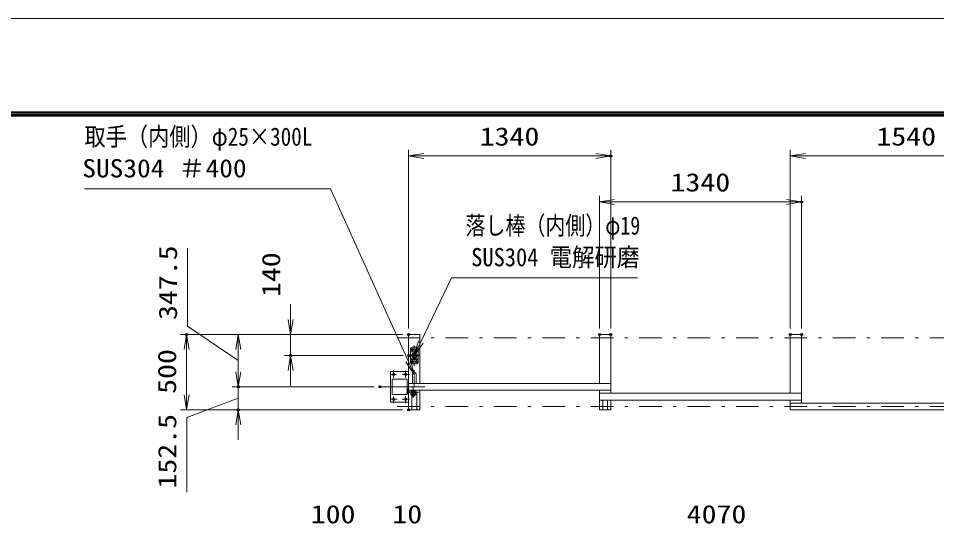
# Model space of a CAD drawing. Units: millimetres at full size. Extents: x -11880 to 11880, y -8400 to 8400.
# Drawn here: x -3909 to 2179, y 5034 to 8400 of the extents above; entities that cross this region are included whole.
import ezdxf
from ezdxf.enums import TextEntityAlignment as Align

# ---------------------------------------------------------------- set-up
doc = ezdxf.new("R2010")
doc.units = ezdxf.units.MM
doc.header["$LTSCALE"] = 30
doc.header["$PDMODE"] = 32
doc.header["$PDSIZE"] = 15
for name, pattern in [('USER1', [10.7, 5, -2.5, 0.7, -2.5]), ('USER2', [2.7, 2, -0.7]), ('USER3', [9, 6, -0.75, 1.5, -0.75]), ('USER4', [160, 100, -20, 20, -20])]:
    doc.linetypes.add(name, pattern=pattern)
for name, color, linetype, lineweight in [('0-0_D-TTL', 7, 'Continuous', 18), ('0-2_外形線', 7, 'Continuous', 18), ('0-3_寸法線', 3, 'Continuous', 18), ('0-4_0', 7, 'Continuous', 18), ('0-8_軸線', 6, 'USER1', 18), ('0-9_01', 4, 'Continuous', 18), ('0-A_隠れ線', 4, 'USER2', 18)]:
    doc.layers.add(name, color=color, linetype=linetype, lineweight=lineweight)
doc.layers.add('0-5_DEFPOINTS', color=7, linetype='Continuous')
doc.styles.add('ＭＳ ゴシック', font='')
doc.styles.get('ＭＳ ゴシック').set_extended_font_data('MS Gothic')

# ---------------------------------------------------------------- blocks, each defined once
blk = doc.blocks.new('A$C4093506B')
at = {"layer": '0-2_外形線'}
for p, q in [((-373.3, 0), (376.7, 0)), ((-373.3, -1755), (-373.3, 0)), ((376.7, -1755), (376.7, 0))]:
    blk.add_line(p, q, dxfattribs=at)
blk.add_arc((1.7, -1755), 375, 180, 0, dxfattribs=at)
at = {"layer": '0-8_軸線', "linetype": 'USER3'}
blk.add_line((1.7, 532.5), (1.7, -2662.5), dxfattribs=at)
blk = doc.blocks.new('PROFSP00FOS256')
at = {"layer": '0-2_外形線'}
blk.add_lwpolyline([(0, -225.2), (195, -112.6), (195, 112.6), (0, 225.2), (-195, 112.6), (-195, -112.6)], close=True, dxfattribs=at)
for start, end in [(0, 180), (180, 0)]:
    blk.add_arc((0, 0), 195, start, end, dxfattribs=at)
at = {"layer": '0-8_軸線'}
for p, q in [((-243.2, 0), (243.2, 0)), ((0, 243.2), (0, -243.2))]:
    blk.add_line(p, q, dxfattribs=at)
blk = doc.blocks.new('_OPEN')
at = {"layer": '0-4_0'}
blk.add_line((0, 0), (-30, 0), dxfattribs=at)
blk.add_lwpolyline([(-30, 5), (0, 0), (-30, -5)], dxfattribs=at)
blk = doc.blocks.new('S167')
at = {"layer": '0-3_寸法線'}
for points in [[(9809665.9, -25597459.7), (9772679.5, -25597459.7), (9766554.5, -25610241.8), (9765258.1, -25612947.2)], [(9766103.6, -25610025.7), (9765258.1, -25612947.2), (9767005.4, -25610457.8)]]:
    blk.add_lwpolyline(points, dxfattribs=at)
at = {"layer": '0-3_寸法線', "color": 254, "style": 'ＭＳ ゴシック'}
for s, width, p in [('落し棒（内側）φ19', 0.8, (9775451.5, -25589969.2)), ('SUS304 電解研磨', 0.9, (9776574.7, -25596269.2))]:
    blk.add_text(s, height=3637, dxfattribs=dict(at, width=width)).set_placement(p, align=Align.BOTTOM_LEFT)
blk = doc.blocks.new('S177')
at = {"layer": '0-3_寸法線'}
for points in [[(9699663.6, -25579765), (9748602, -25579765), (9764026, -25614006.9), (9765258.1, -25616742.2)], [(9763570.1, -25614212.2), (9765258.1, -25616742.2), (9764481.9, -25613801.5)]]:
    blk.add_lwpolyline(points, dxfattribs=at)
at = {"layer": '0-3_寸法線', "color": 254, "style": 'ＭＳ ゴシック'}
for s, width, p in [('取手（内側）φ25×300L', 0.85, (9699663.6, -25572274.4)), ('SUS304 ＃400', 1.1, (9699231.6, -25578574.4))]:
    blk.add_text(s, height=3637, dxfattribs=dict(at, width=width)).set_placement(p, align=Align.BOTTOM_LEFT)

msp = doc.modelspace()

# ---------------------------------------------------------------- linework, layer by layer
at = {"layer": '0-0_D-TTL'}
for points in [[(-11879.6, -8399.67), (11880.4, -8399.67), (11880.4, 8400.33), (-11879.6, 8400.33)], [(-11115.88, 7779.76), (11116.69, 7779.76), (11116.69, -7777.38), (-11115.88, -7777.38)], [(-11108.81, 7772.69), (11109.62, 7772.69), (11109.62, -7770.31), (-11108.81, -7770.31)], [(-11101.74, 7765.62), (11102.55, 7765.62), (11102.55, -7763.24), (-11101.74, -7763.24)], [(-11094.67, 7758.55), (11095.47, 7758.55), (11095.47, -7756.17), (-11094.67, -7756.17)], [(-11087.6, 7751.48), (11088.4, 7751.48), (11088.4, -7749.09), (-11087.6, -7749.09)]]:
    msp.add_lwpolyline(points, close=True, dxfattribs=at)
at = {"layer": '0-2_外形線'}
for p, q in [((-1321.42, 6302.74), (-1321.42, 5922.24)), ((-1321.42, 6302.74), (-1246.42, 6302.74)), ((-1246.42, 6302.74), (-1246.42, 5977.74)), ((-56.42, 6302.74), (18.58, 6302.74)), ((-56.42, 6302.74), (-56.42, 5977.74)), ((18.58, 5912.74), (18.58, 6302.74)), ((1283.58, 5847.74), (1283.58, 6302.74)), ((-1268.92, 6217.74), (-1298.92, 6217.74)), ((-1308.92, 6207.74), (-1308.92, 6117.74)), ((-1258.92, 6187.74), (-1308.92, 6187.74)), ((-1258.92, 6117.74), (-1258.92, 6207.74)), ((-1258.92, 6137.74), (-1308.92, 6137.74)), ((-1298.92, 6107.74), (-1268.92, 6107.74)), ((18.58, 5977.74), (-1321.42, 5977.74)), ((-1328.42, 5946.24), (-1331.42, 5946.24)), ((-1328.42, 5921.43), (-1328.42, 5946.24)), ((-1267.02, 5922.24), (-1325.42, 5922.24)), ((-1267.42, 5919.24), (-1325.42, 5919.24)), ((-1321.42, 5932.74), (18.58, 5932.74)), ((-1321.42, 5911.77), (-1321.42, 5802.74)), ((-1304.42, 5905.74), (-1304.42, 5914.74)), ((-1302.92, 5923.74), (-1302.92, 5928.74)), ((-1277.92, 5923.74), (-1302.92, 5923.74)), ((-1296.42, 5922.24), (-1296.42, 5923.74)), ((-1284.42, 5916.74), (-1296.42, 5916.74)), ((-1284.42, 5912.45), (-1296.42, 5912.45)), ((-1284.42, 5922.24), (-1284.42, 5923.74)), ((-1284.42, 5916.74), (-1284.42, 5919.24)), ((-1278.42, 5916.74), (-1284.42, 5916.74)), ((-1277.92, 5928.74), (-1277.92, 5923.74)), ((-1276.42, 5905.74), (-1276.42, 5914.74)), ((-1275.42, 5928.74), (-1275.42, 5932.74)), ((-1267.92, 5802.74), (-1267.92, 5919.24)), ((-1267.42, 5919.24), (-1259.69, 5917.17)), ((-1258.91, 5920.06), (-1267.02, 5922.24)), ((-1259.69, 5917.17), (-1258.91, 5920.06)), ((-1246.42, 5825.24), (-1246.42, 5932.74)), ((-56.42, 5802.74), (-56.42, 5932.74)), ((-56.42, 5912.74), (1283.58, 5912.74)), ((-1299.92, 5802.74), (-1299.92, 5895.45)), ((-56.42, 5867.74), (1283.58, 5867.74)), ((-34.92, 5867.74), (-34.92, 5802.74)), ((-2.92, 5867.74), (-2.92, 5802.74)), ((18.58, 5802.74), (18.58, 5867.74)), ((1208.58, 5802.74), (1208.58, 5867.74)), ((2748.58, 5847.74), (1208.58, 5847.74)), ((-1321.42, 5802.74), (-1246.42, 5802.74)), ((-1246.42, 5825.24), (-1246.42, 5802.74)), ((-56.42, 5802.74), (18.58, 5802.74)), ((1208.58, 5802.74), (2748.58, 5802.74))]:
    msp.add_line(p, q, dxfattribs=at)
for points in [[(1208.58, 5912.74), (1208.58, 6302.74), (1283.58, 6302.74)], [(-1275.42, 5928.74), (-1305.42, 5928.74), (-1305.42, 5932.74)], [(-1302.42, 5916.74), (-1296.42, 5916.74), (-1296.42, 5919.24)]]:
    msp.add_lwpolyline(points, dxfattribs=at)
for centre, radius in [((-1283.92, 6162.74), 17.5), ((-1325.42, 5916.24), 3)]:
    msp.add_circle(centre, radius, dxfattribs=at)
for centre, radius, start, end in [((-1298.92, 6207.74), 10, 90, 180), ((-1268.92, 6207.74), 10, 0, 90), ((-1298.92, 6117.74), 10, 180, 270), ((-1268.92, 6117.74), 10, 270, 0), ((-1325.42, 5916.24), 6, 89.99999, 30), ((-1302.42, 5914.74), 2, 90, 180), ((-1290.42, 5905.74), 14, 180, 0), ((-1290.42, 5905.74), 9, 131.8103, 48.1897), ((-1278.42, 5914.74), 2, 0, 90)]:
    msp.add_arc(centre, radius, start, end, dxfattribs=at)
at = {"layer": '0-3_寸法線'}
for p, q in [((-1321.42, 6342.74), (-1321.42, 7527.1)), ((18.58, 6342.74), (18.58, 7527.1)), ((1208.58, 6342.74), (1208.58, 7527.1)), ((-1321.42, 7487.1), (18.58, 7487.1)), ((1208.58, 7487.1), (2748.58, 7487.1)), ((-56.42, 6342.74), (-56.42, 7222.74)), ((1283.58, 6342.74), (1283.58, 7222.74)), ((-56.42, 7182.74), (1283.58, 7182.74)), ((-2103.9, 6402.74), (-2103.9, 6502.74)), ((-1361.42, 6302.74), (-2833.99, 6302.74)), ((-2793.99, 5802.74), (-2793.99, 6302.74)), ((-1361.42, 6302.74), (-2490.51, 6302.74)), ((-2450.51, 6302.74), (-2450.51, 5955.24)), ((-1361.42, 6302.74), (-2143.9, 6302.74)), ((-2103.9, 6302.74), (-2103.9, 6162.74)), ((-2450.51, 6055.24), (-2450.51, 6155.24)), ((-1358.78, 6162.74), (-2143.9, 6162.74)), ((-2103.9, 6062.74), (-2103.9, 5962.74)), ((-1550.53, 5955.24), (-2490.51, 5955.24)), ((-1550.53, 5955.24), (-2490.51, 5955.24)), ((-2450.51, 5955.24), (-2450.51, 5802.74)), ((-1361.42, 5802.74), (-2833.99, 5802.74)), ((-1361.42, 5802.74), (-2490.51, 5802.74)), ((-2450.51, 5702.74), (-2450.51, 5602.74))]:
    msp.add_line(p, q, dxfattribs=at)
for points in [[(-2450.51, 6128.99), (-2787.91, 6357.29), (-2787.91, 6872.49)], [(-2450.51, 5878.99), (-2792.63, 5751.56), (-2792.63, 5255.56)]]:
    msp.add_lwpolyline(points, dxfattribs=at)
at = {"layer": '0-5_DEFPOINTS'}
for p in [(18.58, 7487.1), (1283.58, 7182.74), (-2793.99, 6302.74), (-1321.42, 6302.74), (-1321.42, 6302.74), (-56.42, 6302.74), (18.58, 6302.74), (1208.58, 6302.74), (1283.58, 6302.74), (-2103.9, 6162.74), (-1318.78, 6162.74), (-2450.51, 5955.24), (-1510.53, 5955.24), (-2450.51, 5802.74), (-1321.42, 5802.74)]:
    msp.add_point(p, dxfattribs=at)
at = {"layer": '0-8_軸線'}
for p, q in [((-1398.23, 6281.24), (4675.59, 6281.24)), ((-1398.23, 5824.24), (4670.29, 5824.24))]:
    msp.add_line(p, q, dxfattribs=at)
at = {"layer": '0-8_軸線', "linetype": 'Continuous'}
for p, q in [((-1283.92, 6229.72), (-1283.92, 6094.12)), ((-1318.78, 6162.74), (-1249.36, 6162.74)), ((-1307.03, 6202.74), (-1289.94, 6202.74)), ((-1278.2, 6202.74), (-1261.11, 6202.74)), ((-1298.92, 6131.77), (-1298.92, 6112.54)), ((-1278.2, 6122.74), (-1261.11, 6122.74)), ((-1510.53, 5955.24), (-1214, 5955.24)), ((-1335.72, 5916.24), (-1317.12, 5916.24)), ((-1315.42, 5936.24), (-1335.42, 5936.24)), ((-1325.42, 5907.29), (-1325.42, 5923.88)), ((-1270.42, 5905.74), (-1310.42, 5905.74)), ((-1290.42, 5920.74), (-1290.42, 5952.8)), ((-1290.42, 5904.74), (-1290.42, 5919.74)), ((-1290.42, 5904.74), (-1290.42, 5884.35))]:
    msp.add_line(p, q, dxfattribs=at)
at = {"layer": '0-9_01', "linetype": 'USER4'}
for p, q in [((-1401.02, 6037.74), (-1443.93, 6037.74)), ((-1421.42, 6063.67), (-1421.42, 6016)), ((-1316.42, 6037.74), (-1362.88, 6037.74)), ((-1341.42, 6061.29), (-1341.42, 6016)), ((-1398.64, 5872.74), (-1441.54, 5872.74)), ((-1421.42, 5892.04), (-1421.42, 5846.75)), ((-1316.42, 5872.74), (-1365.26, 5872.74)), ((-1341.42, 5894.43), (-1341.42, 5846.75))]:
    msp.add_line(p, q, dxfattribs=at)
at = {"layer": '0-9_01', "color": 7}
for p, q in [((-1431.42, 5905.24), (-1431.42, 6005.24)), ((-1431.42, 6005.24), (-1331.42, 6005.24)), ((-1331.42, 5905.24), (-1331.42, 6005.24)), ((-1431.42, 5905.24), (-1331.42, 5905.24))]:
    msp.add_line(p, q, dxfattribs=at)
msp.add_lwpolyline([(-1321.42, 6057.74), (-1441.42, 6057.74), (-1441.42, 5852.74), (-1321.42, 5852.74)], dxfattribs=at)
for centre in [(-1421.42, 6037.74), (-1341.42, 6037.74), (-1421.42, 5872.74), (-1341.42, 5872.74)]:
    msp.add_circle(centre, 8, dxfattribs=at)
at = {"layer": '0-A_隠れ線'}
msp.add_line((-1258.92, 6141.74), (-1308.92, 6141.74), dxfattribs=at)
msp.add_circle((-1283.92, 6162.74), 10.5, dxfattribs=at)

# ---------------------------------------------------------------- block references
at = {"layer": '0-2_外形線', "xscale": 0.03333333, "yscale": 0.03333333, "rotation": 180}
msp.add_blockref('A$C4093506B', (-1283.86, 5977.74), dxfattribs=at)
at = {"layer": '0-3_寸法線'}
for name, p, xscale, yscale in [('S177', (-326792.52, 859927.64), 0.03333333, 0.03333333), ('_OPEN', (18.58, 7487.1), 3.333333, 3.333333), ('_OPEN', (1283.58, 7182.74), 3.333333, 3.333333), ('S167', (-326792.52, 859927.64), 0.03333333, 0.03333333)]:
    msp.add_blockref(name, p, dxfattribs=dict(at, xscale=xscale, yscale=yscale))
at = {"layer": '0-3_寸法線', "xscale": 3.333333, "yscale": 3.333333}
for p, rotation in [((-1321.42, 7487.1), 180), ((1208.58, 7487.1), 180), ((-56.42, 7182.74), 180), ((-2103.9, 6302.74), 270), ((-2793.99, 6302.74), 90), ((-2450.51, 6302.74), 90), ((-2103.9, 6162.74), 90), ((-2450.51, 5955.24), 270), ((-2450.51, 5955.24), 270), ((-2793.99, 5802.74), 270), ((-2450.51, 5802.74), 90)]:
    msp.add_blockref('_OPEN', p, dxfattribs=dict(at, rotation=rotation))
at = {"layer": '0-4_0', "xscale": 0.03333333, "yscale": 0.03333333}
for p in [(-1298.92, 6202.74), (-1268.92, 6202.74), (-1298.92, 6122.74), (-1268.92, 6122.74)]:
    msp.add_blockref('PROFSP00FOS256', p, dxfattribs=at)

# ---------------------------------------------------------------- texts
at = {"layer": '0-3_寸法線', "color": 254, "style": 'ＭＳ ゴシック', "width": 1.2}
for s, p in [('1340', (-850.62, 7519.79)), ('1540', (1779.38, 7519.79)), ('1340', (414.38, 7215.42)), ('100', (-1970.77, 5013.32)), ('10', (-1429.62, 5013.32)), ('4070', (521.58, 5013.32))]:
    msp.add_text(s, height=121.2, dxfattribs=at).set_placement(p, align=Align.BOTTOM_LEFT)
for s, p in [('347.5', (-2820.6, 6398.89)), ('140', (-2136.59, 6551.21)), ('500', (-2826.68, 5908.74)), ('152.5', (-2825.32, 5280.36))]:
    msp.add_text(s, height=121.2, rotation=90, dxfattribs=at).set_placement(p, align=Align.BOTTOM_LEFT)

doc.saveas('drawing.dxf')
